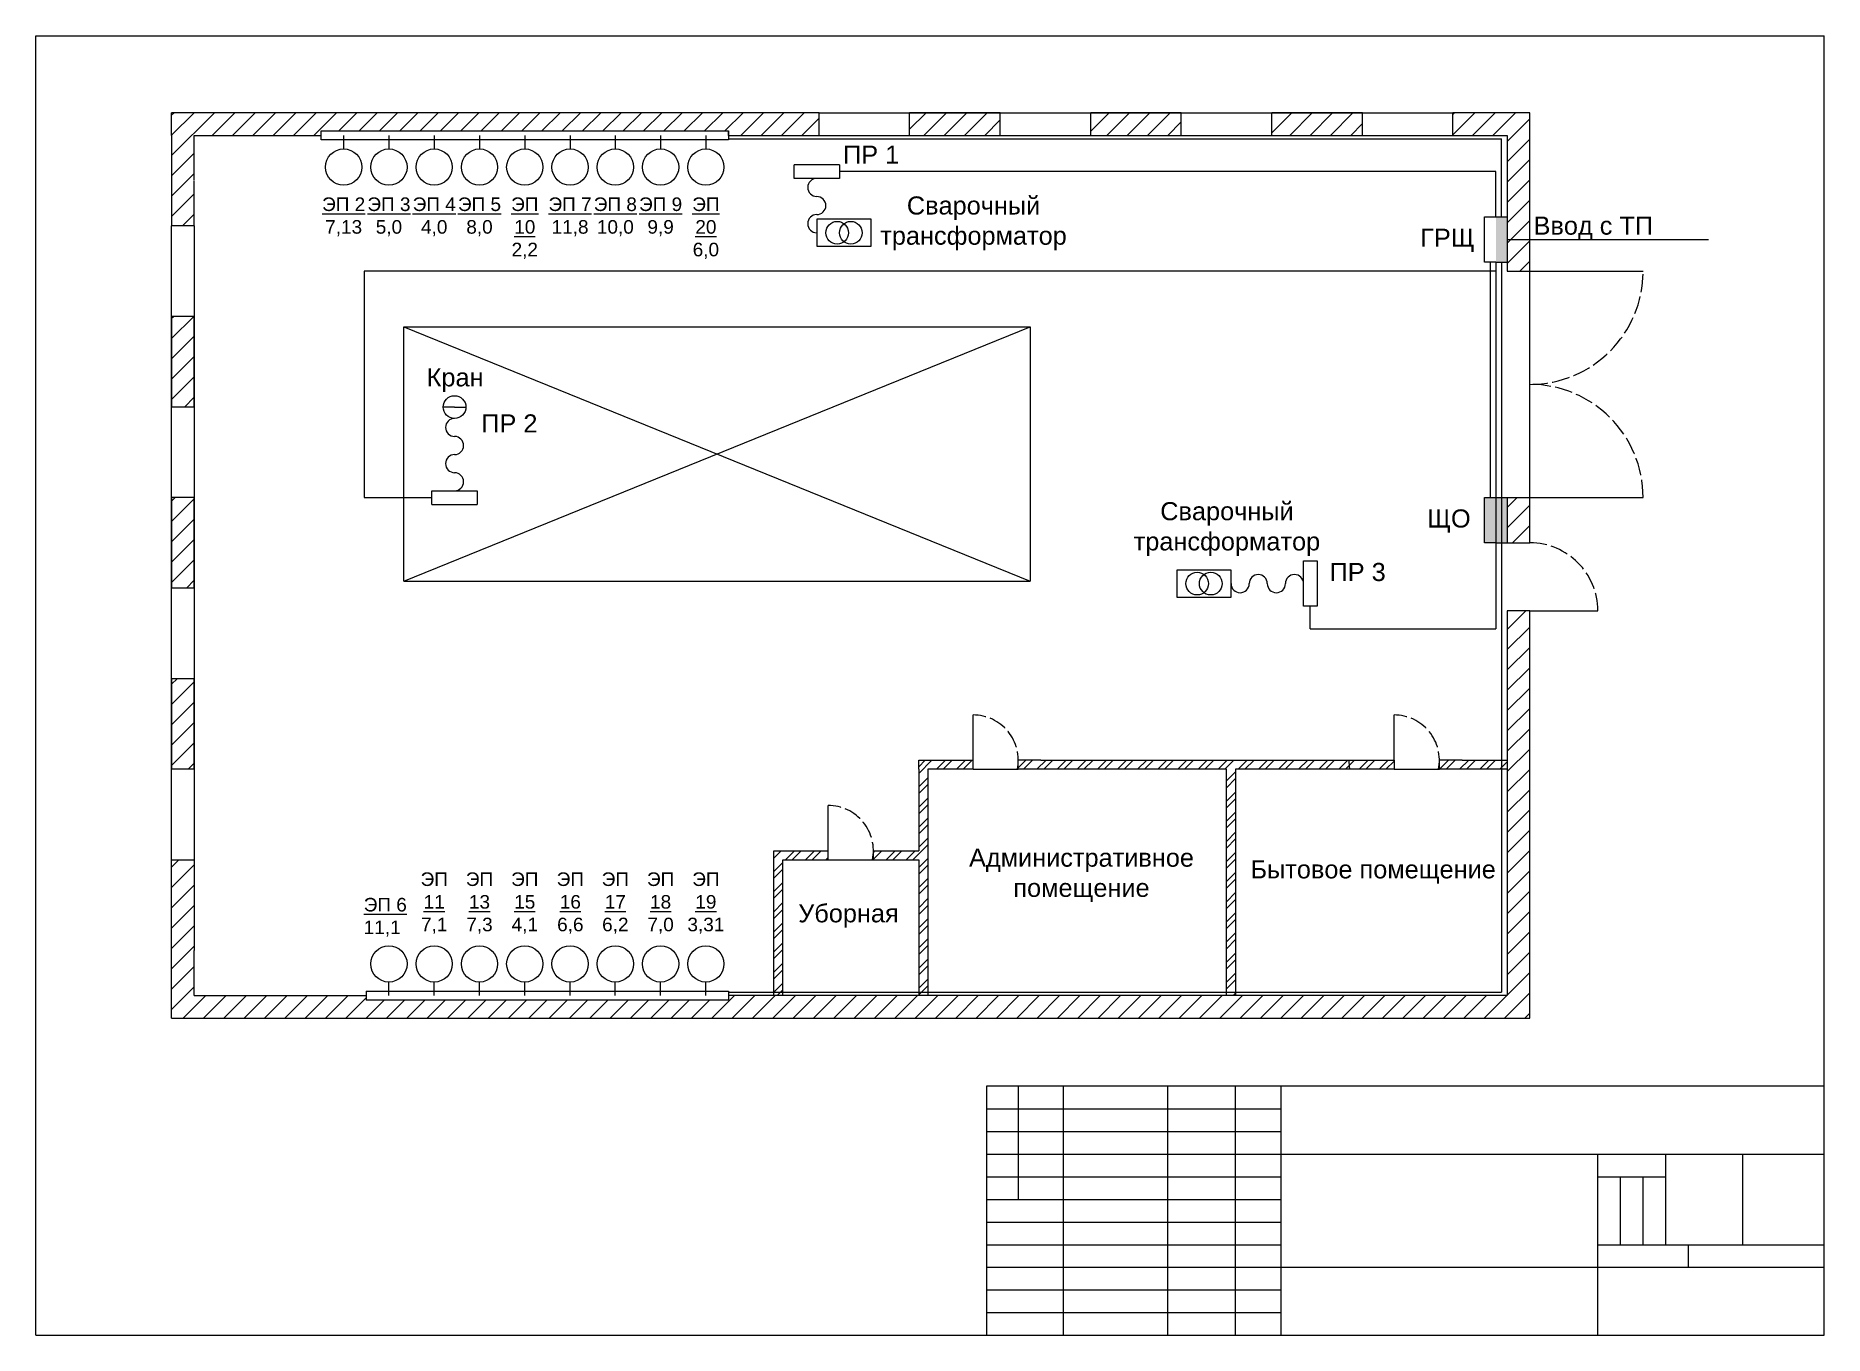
# Model space of a CAD drawing. Header units: millimetres. Extents: x 20 to 415, y 5 to 292.
import ezdxf

# ---------------------------------------------------------------- set-up
doc = ezdxf.new("R2010")
doc.units = ezdxf.units.MM
doc.linetypes.add('ACAD_ISO02W100', pattern=[15, 12, -3])
doc.styles.get("Standard").update_dxf_attribs({"font": 'arial.ttf'})

msp = doc.modelspace()

# ---------------------------------------------------------------- hatches: boundary and pattern name
h = msp.add_hatch()
h.set_pattern_fill('ANSI31', color=256)
h.paths.add_polyline_path([(350, 275), (333, 275), (333, 270), (345, 270), (345, 240), (350, 240)])
h.paths.add_polyline_path([(313, 275), (293, 275), (293, 270), (313, 270)])
h.paths.add_polyline_path([(273, 275), (253, 275), (253, 270), (273, 270)])
h.paths.add_polyline_path([(233, 275), (213, 275), (213, 270), (233, 270)])
h.paths.add_polyline_path([(193, 275), (50, 275), (50, 270), (50, 250), (55, 250), (55, 259.92), (55, 270), (65, 270), (83, 270), (83, 271), (173, 271), (173, 270), (193, 270)])
h.paths.add_polyline_path([(55, 230), (50, 230), (50, 210), (55, 210), (55, 219.92)])
h.paths.add_polyline_path([(55, 190), (50, 190), (50, 170), (55, 170), (55, 179.92)])
h.paths.add_polyline_path([(55, 139.92), (55, 150), (50, 150), (50, 130), (55, 130)], flags=17)
h.paths.add_polyline_path([(55, 90), (55, 110), (50, 110), (50, 75), (350, 75), (350, 165), (345, 165), (345, 80), (173, 80), (173, 79), (93, 79), (93, 80.04), (83, 80.04), (65, 80), (55, 80)])
h = msp.add_hatch(color=256)
h.dxf.hatch_style = 1
h.paths.add_polyline_path([(345, 252), (342.5, 252), (342.5, 242), (345, 242)])
h = msp.add_hatch()
h.set_pattern_fill('ANGLE', color=256, angle=360)
h.set_pattern_definition([(360, (-9e-14, 18), (2e-15, 6.985), [5.08, -1.905]), (90, (-9e-14, 18), (-6.985, 2e-15), [5.08, -1.905])])
h.paths.add_polyline_path([(195, 248), (192.5, 248), (190, 248, 1)])
h = msp.add_hatch(color=256)
h.dxf.hatch_style = 1
h.paths.add_polyline_path([(342.5, 190), (340, 190), (340, 180), (342.5, 180)])
h = msp.add_hatch(color=256)
h.dxf.hatch_style = 1
h.paths.add_polyline_path([(345, 190), (342.5, 190), (342.5, 180), (345, 180)])
h = msp.add_hatch()
h.set_pattern_fill('ANSI31', color=256)
h.paths.add_polyline_path([(350, 190), (345, 190), (345, 180), (350, 180)])
h = msp.add_hatch()
h.set_pattern_fill('ANSI32', color=256, scale=0.33)
h.paths.add_polyline_path([(217, 130), (227, 130), (227, 132), (215, 132), (215, 130), (215, 112), (205, 112), (205, 110), (215, 110), (215, 80), (217, 80)])
h.paths.add_polyline_path([(320, 132), (283, 132), (242, 132), (237, 132), (237, 130), (242, 130), (283, 130), (283, 80), (285, 80), (285, 130), (320, 130)])
h.paths.add_polyline_path([(345, 132), (335, 132), (330, 132), (330, 130), (335, 130), (345, 130)])
h.paths.add_polyline_path([(195, 112), (183, 112), (183, 80), (185, 80), (185, 110), (195, 110)])

# ---------------------------------------------------------------- linework, layer by layer
for p, q in [((20, 5), (20, 292)), ((20, 292), (415, 292)), ((415, 5), (415, 292)), ((193, 275), (50, 275)), ((50, 270), (50, 275)), ((193, 270), (193, 275)), ((193, 275), (333, 275)), ((213, 270), (213, 275)), ((233, 275), (213, 275)), ((233, 270), (233, 275)), ((253, 270), (253, 275)), ((273, 275), (253, 275)), ((273, 270), (273, 275)), ((293, 270), (293, 275)), ((313, 275), (293, 275)), ((313, 270), (313, 275)), ((350, 275), (333, 275)), ((333, 270), (333, 275)), ((350, 240), (350, 275)), ((50, 270), (50, 250)), ((55, 260), (55, 270)), ((55, 270), (65, 270)), ((65, 270), (83, 270)), ((83, 271), (173, 271)), ((83, 269), (83, 271)), ((83, 269.04), (83, 269)), ((173, 269), (83, 269)), ((88, 270), (88, 267)), ((98, 270), (98, 267)), ((108, 270), (108, 267)), ((118, 270), (118, 267)), ((128, 270), (128, 267)), ((138, 270), (138, 267)), ((148, 270), (148, 267)), ((158, 270), (158, 267)), ((168, 270), (168, 267)), ((173, 271), (173, 269)), ((173, 270), (173, 270.96)), ((173, 270), (193, 270)), ((173, 269.96), (173, 269)), ((173, 269.23), (343.75, 269.23)), ((193, 270), (333, 270)), ((213, 270), (233, 270)), ((253, 270), (273, 270)), ((293, 270), (313, 270)), ((333, 270), (345, 270)), ((343.75, 252), (343.75, 269.23)), ((345, 270), (345, 240)), ((197.5, 263.5), (187.5, 263.5)), ((342.5, 262), (197.5, 262)), ((342.5, 257), (342.5, 262)), ((55, 250), (55, 259.92)), ((342.5, 252), (342.5, 257)), ((55, 250), (50, 250)), ((50, 110), (50, 250)), ((55, 250), (55, 110)), ((204.5, 251.5), (192.5, 251.5)), ((192.5, 251.5), (192.5, 245.5)), ((204.5, 248.5), (204.5, 251.5)), ((340, 242), (340, 252)), ((340, 252), (342.5, 252)), ((342.5, 252), (345, 252)), ((345, 252), (345, 242)), ((192.5, 245.5), (204.5, 245.5)), ((204.5, 245.5), (204.5, 248.5)), ((345, 247), (389.47, 247)), ((342.5, 242), (340, 242)), ((341.25, 242), (341.25, 190)), ((342.5, 242), (345, 242)), ((342.5, 242), (342.5, 240)), ((343.75, 242), (343.75, 80.75)), ((342.5, 240), (92.5, 240)), ((92.5, 240), (92.5, 190)), ((342.5, 240), (342.5, 161)), ((345, 240), (350, 240)), ((350, 190), (350, 240)), ((350, 240), (375, 240)), ((50, 230), (50, 210)), ((55, 230), (50, 230)), ((54, 230), (51, 230)), ((55, 220), (55, 230)), ((101.26, 171.51), (101.26, 227.68)), ((101.26, 227.68), (239.62, 227.68)), ((101.26, 227.68), (239.62, 171.51)), ((101.26, 171.51), (239.62, 227.68)), ((239.62, 227.68), (239.62, 171.51)), ((55, 210), (55, 219.92)), ((55, 210), (50, 210)), ((112.5, 210), (110, 210)), ((112.5, 210), (115, 210)), ((50, 190), (50, 170)), ((55, 190), (50, 190)), ((55, 180), (55, 190)), ((92.5, 190), (107.5, 190)), ((340, 180), (340, 190)), ((340, 190), (342.5, 190)), ((342.5, 190), (345, 190)), ((345, 190), (350, 190)), ((345, 190), (345, 180)), ((345, 190), (345, 180)), ((350, 180), (350, 190)), ((350, 190), (375, 190)), ((107.5, 188.5), (117.5, 188.5)), ((55, 170), (55, 179.92)), ((342.5, 180), (340, 180)), ((342.5, 180), (345, 180)), ((345, 180), (350, 180)), ((284, 174), (272, 174)), ((272, 174), (272, 168)), ((284, 171), (284, 174)), ((300, 166), (300, 176)), ((300, 176), (303, 176)), ((303, 176), (303, 166)), ((55, 170), (50, 170)), ((101.26, 171.51), (239.62, 171.51)), ((284, 168), (284, 171)), ((272, 168), (284, 168)), ((301.5, 166), (300, 166)), ((301.5, 161), (301.5, 166)), ((303, 166), (301.5, 166)), ((350, 165), (345, 165)), ((345, 165), (345, 80)), ((350, 75), (350, 165)), ((350, 165), (365, 165)), ((301.5, 161), (342.5, 161)), ((50, 150), (50, 130)), ((55, 150), (50, 150)), ((55, 140), (55, 150)), ((55, 130), (55, 139.92)), ((227, 132), (227, 142)), ((320, 132), (320, 142)), ((215, 130), (215, 132)), ((215, 132), (227, 132)), ((227, 130), (227, 132)), ((242, 132), (237, 132)), ((237, 130), (237, 132)), ((242, 132), (283, 132)), ((283, 132), (320, 132)), ((320, 132), (320, 130)), ((335, 132), (330, 132)), ((330, 130), (330, 132)), ((335, 132), (345, 132)), ((55, 130), (50, 130)), ((215, 130), (215, 112)), ((217, 130), (217, 80)), ((227, 130), (217, 130)), ((227, 130), (237, 130)), ((242, 130), (237, 130)), ((283, 130), (242, 130)), ((283, 80), (283, 130)), ((285, 130), (285, 80)), ((320, 130), (285, 130)), ((320, 130), (330, 130)), ((335, 130), (330, 130)), ((345, 130), (335, 130)), ((195, 112), (195, 122)), ((183, 80), (183, 112)), ((183, 112), (195, 112)), ((195, 110), (195, 112)), ((205, 110), (205, 112)), ((205, 112), (215, 112)), ((50, 75), (50, 110)), ((50, 110), (55, 110)), ((55, 110), (55, 90)), ((185, 80), (185, 110)), ((185, 110), (195, 110)), ((195, 110), (205, 110)), ((205, 110), (215, 110)), ((215, 110), (215, 80)), ((55, 80), (55, 90)), ((98, 80), (98, 83)), ((108, 80), (108, 83)), ((118, 80), (118, 83)), ((128, 80), (128, 83)), ((138, 80), (138, 83)), ((148, 80), (148, 83)), ((158, 80), (158, 83)), ((168, 80), (168, 83)), ((55, 80), (65, 80)), ((65, 80), (83, 80.04)), ((83, 80.04), (93, 80.04)), ((93, 81), (173, 81)), ((93, 81), (93, 79)), ((173, 79), (93, 79)), ((173, 81), (173, 79)), ((173, 80.75), (343.75, 80.75)), ((345, 80), (173, 80)), ((50, 75), (350, 75)), ((415, 60), (230, 60)), ((230, 60), (230, 5)), ((237, 60), (237, 35)), ((247, 5), (247, 60)), ((270, 5), (270, 60)), ((285, 5), (285, 60)), ((295, 60), (295, 5)), ((230, 55), (295, 55)), ((230, 50), (295, 50)), ((230, 45), (295, 45)), ((295, 45), (415, 45)), ((365, 5), (365, 45)), ((380, 25), (380, 45)), ((397, 25), (397, 45)), ((230, 40), (295, 40)), ((365, 40), (380, 40)), ((370, 25), (370, 40)), ((375, 25), (375, 40)), ((230, 35), (295, 35)), ((230, 30), (295, 30)), ((230, 25), (295, 25)), ((365, 25), (415, 25)), ((385, 20), (385, 25)), ((230, 20), (295, 20)), ((295, 20), (415, 20)), ((230, 15), (295, 15)), ((230, 10), (295, 10)), ((20, 5), (415, 5))]:
    msp.add_line(p, q)
for points in [[(197.5, 263.5), (197.5, 260.5), (187.5, 260.5), (187.5, 263.5)], [(107.5, 188.5), (107.5, 191.5), (117.5, 191.5), (117.5, 188.5)]]:
    msp.add_lwpolyline(points)
for centre, radius in [((88, 263), 4), ((98, 263), 4), ((108, 263), 4), ((118, 263), 4), ((128, 263), 4), ((138, 263), 4), ((148, 263), 4), ((158, 263), 4), ((168, 263), 4), ((197, 248.5), 2.5), ((200, 248.5), 2.5), ((112.5, 210), 2.5), ((276.5, 171), 2.5), ((279.5, 171), 2.5), ((98, 87), 4), ((108, 87), 4), ((118, 87), 4), ((128, 87), 4), ((138, 87), 4), ((148, 87), 4), ((158, 87), 4), ((168, 87), 4)]:
    msp.add_circle(centre, radius)
for centre, radius, start, end in [((192.5, 258.5), 2, 90, 270), ((192.5, 254.5), 2, 270, 90), ((192.5, 250.5), 2, 90, 270), ((112.5, 205.5), 2, 90, 270), ((112.5, 201.5), 2, 270, 90), ((112.5, 197.5), 2, 90, 270), ((112.5, 193.5), 2, 270, 90), ((286, 171), 2, 180, 0), ((290, 171), 2, 0, 180), ((294, 171), 2, 180, 0), ((298, 171), 2, 0, 180), ((320, 132), 10, 180, 191.537)]:
    msp.add_arc(centre, radius, start, end)
at = {"linetype": 'ACAD_ISO02W100', "ltscale": 0.33}
for centre, radius, start, end in [((350, 240), 25, 270, 0), ((350, 190), 25, 0, 90), ((350, 165), 15, 0, 90), ((227, 132), 10, 348.463, 90), ((320, 132), 10, 348.463, 90), ((195, 112), 10, 348.463, 90)]:
    msp.add_arc(centre, radius, start, end, dxfattribs=at)

# ---------------------------------------------------------------- texts
at = {"attachment_point": 1}
for s, width, heights, insert, char_height in [('ПР 1', 12.2214, [0], (198.3, 267.74), 4), ('\\pxqc;Сварочный трансформатор', 7.6856, [12.18], (223.27, 256.52), 4), ('\\pxqc;{\\LЭП 2\\P}7,13', 10, [0], (83, 256.29), 3), ('\\pxqc;{\\LЭП 3\\P}5,0', 10, [0], (93, 256.29), 3), ('\\pxqc;{\\LЭП 4\\P}4,0', 10, [0], (103, 256.29), 3), ('\\pxqc;{\\LЭП 5\\P}8,0', 10, [0], (113, 256.29), 3), ('\\pxqc;{\\LЭП 10\\P}2,2', 10, [0], (123, 256.29), 3), ('\\pxqc;{\\LЭП 7\\P}11,8', 10, [0], (133, 256.29), 3), ('\\pxqc;{\\LЭП 8\\P}10,0', 10, [0], (143, 256.29), 3), ('\\pxqc;{\\LЭП 9\\P}9,9', 10, [0], (153, 256.29), 3), ('\\pxqc;{\\LЭП 20\\P}6,0', 10, [0], (163, 256.29), 3), ('ГРЩ', 26.7334, [0], (325.77, 249.39), 4), ('Ввод с ТП', 39.5168, [0], (350.8, 252.07), 4), ('\\pxqc;Кран', 8.8635, [0], (108.18, 218.56), 4), ('ПР 2', 12.2214, [0], (118.4, 208.38), 4), ('\\pxqc;Сварочный трансформатор', 7.6856, [12.18], (279.24, 189), 4), (' ЩО', 26.7334, [0], (325.77, 187.39), 4), ('ПР 3', 12.2214, [0], (305.75, 175.57), 4), ('\\pxqc;Административное помещение', 56.7985, [0], (222.56, 112.48), 4), ('\\pxqc;ЭП{\\L 11\\P}7,1', 10, [0], (103, 107.22), 3), ('\\pxqc;ЭП{\\L 13\\P}7,3', 10, [0], (113, 107.22), 3), ('\\pxqc;ЭП{\\L 15\\P}4,1', 10, [0], (123, 107.22), 3), ('\\pxqc;ЭП{\\L 16\\P}6,6', 10.1283, [0], (133, 107.22), 3), ('\\pxqc;ЭП{\\L 17\\P}6,2', 10, [0], (143, 107.22), 3), ('\\pxqc;ЭП{\\L 18\\P}7,0', 10, [0], (153, 107.22), 3), ('\\pxqc;ЭП{\\L 19\\P}3,31', 10, [0], (163, 107.22), 3), ('Бытовое помещение', 56.7237, [0], (288.28, 109.9), 4), ('{\\LЭП 6\\P\\pxqc;}11,1', 10, [0], (92.43, 101.59), 3), ('Уборная', 23.0031, [0], (188.4, 100.19), 4)]:
    msp.add_mtext_dynamic_manual_height_columns(s, width=width, gutter_width=12.5, heights=heights, dxfattribs=dict(at, insert=insert, char_height=char_height))

doc.saveas('drawing.dxf')
